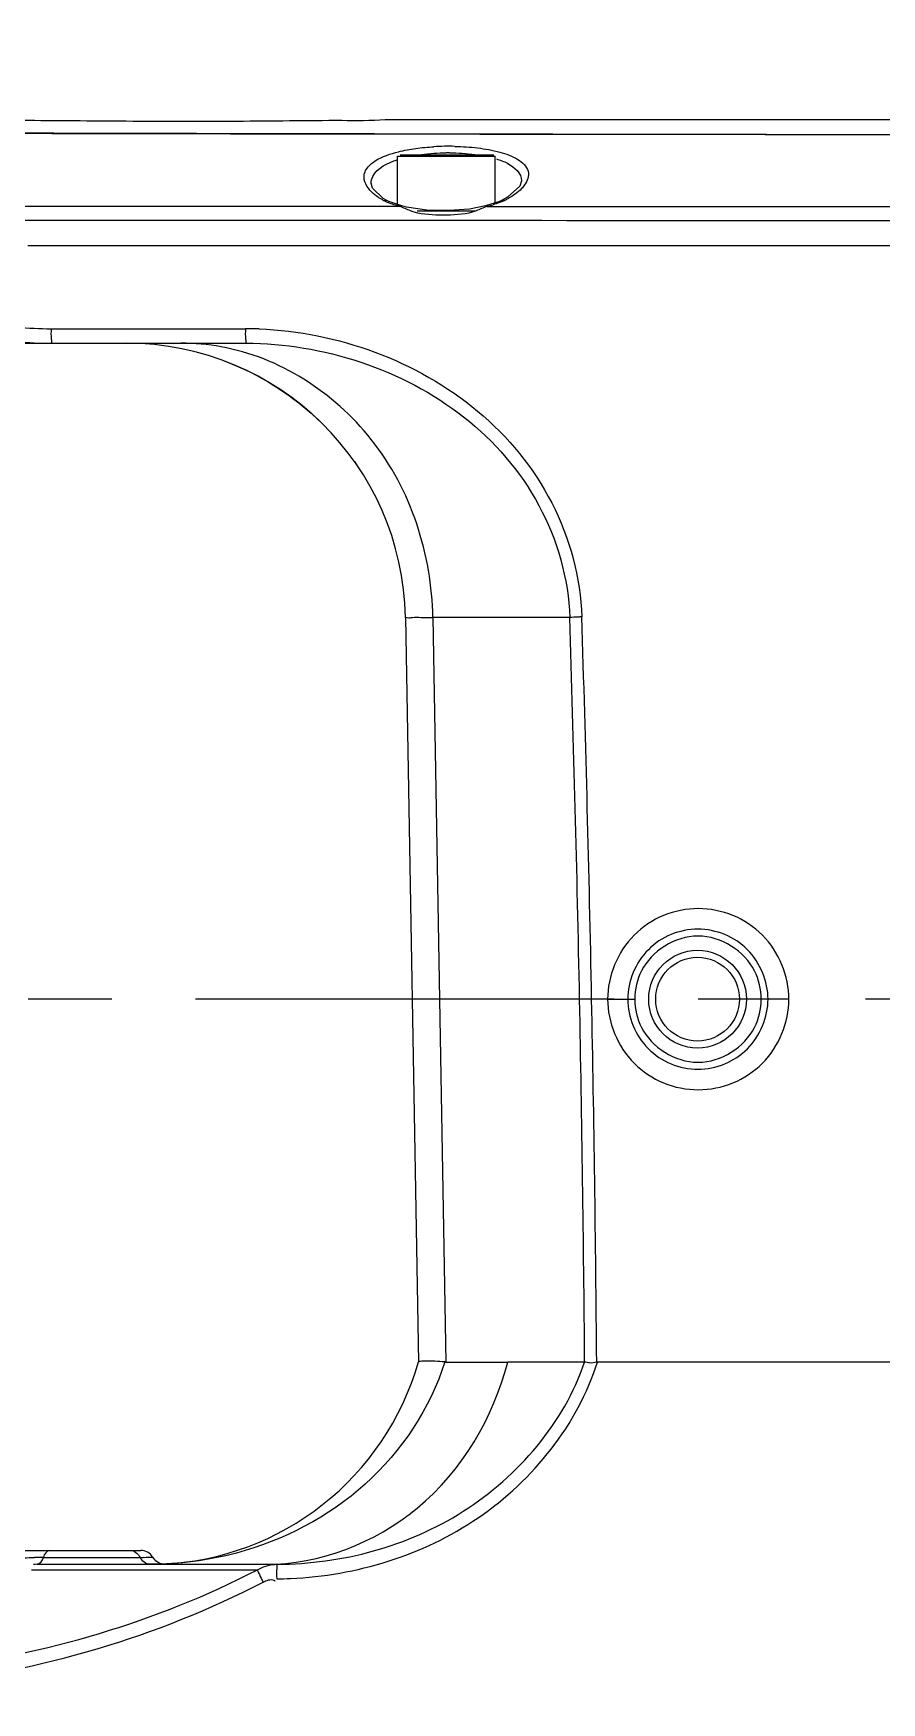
# Model space of a CAD drawing. Header units: millimetres. Extents: x 4086 to 8300, y 123 to 1549.
# Drawn here: x 7621.5 to 7636.7, y 628.62 to 658.52 of the extents above; entities that cross this region are included whole.
import ezdxf

# ---------------------------------------------------------------- set-up
doc = ezdxf.new("R2010")
doc.units = ezdxf.units.MM
doc.linetypes.add('CENTER', pattern=[0.6, 0.375, -0.075, 0.075, -0.075])
for name, color, linetype in [('中心线', 7, 'Continuous'), ('外形图', 7, 'Continuous'), ('运动范围', 7, 'Continuous')]:
    doc.layers.add(name, color=color, linetype=linetype)

msp = doc.modelspace()

# ---------------------------------------------------------------- linework, layer by layer
at = {"layer": '中心线', "linetype": 'CENTER', "ltscale": 20}
msp.add_line((7979.909, 641.2169), (7475.7605, 641.2169), dxfattribs=at)
at = {"layer": '外形图'}
for p, q in [((7625.1503, 656.9418), (7623.4003, 656.9418)), ((7628.0253, 655.4294), (7628.0253, 656.3169)), ((7628.0253, 656.3169), (7629.7753, 656.3169)), ((7628.0716, 656.3419), (7629.7503, 656.3419)), ((7629.7753, 655.4834), (7629.7753, 656.3169)), ((7627.5773, 655.7457), (7627.5531, 655.8318)), ((7627.5532, 655.8249), (7627.5531, 655.831)), ((7630.2483, 655.8748), (7630.2483, 655.8711)), ((7627.7697, 655.5619), (7627.5773, 655.7457)), ((7627.8349, 655.5235), (7627.7697, 655.5619)), ((7627.7735, 655.5262), (7627.8349, 655.5235)), ((7627.8854, 655.4988), (7627.8367, 655.5225)), ((7628.101, 655.4294), (7627.8854, 655.4988)), ((7629.8496, 655.5066), (7629.6028, 655.4295)), ((7629.8892, 655.5249), (7629.8496, 655.5066)), ((7629.9436, 655.5262), (7629.8901, 655.5253)), ((7629.9945, 655.5828), (7629.8908, 655.5257)), ((7627.376, 655.1691), (7627.5603, 655.1691)), ((7627.5602, 655.4198), (7627.6352, 655.4198)), ((7627.5603, 655.1691), (7627.6352, 655.1691)), ((7627.6352, 655.4198), (7627.8367, 655.4198)), ((7627.6352, 655.1691), (7628.0252, 655.169)), ((7627.8367, 655.4198), (7628.0253, 655.4198)), ((7628.0252, 655.169), (7628.1008, 655.169)), ((7628.0253, 655.4198), (7628.0699, 655.4198)), ((7628.1007, 655.4294), (7628.101, 655.4294)), ((7628.1008, 655.169), (7628.8466, 655.169)), ((7628.3793, 655.3419), (7629.4288, 655.3419)), ((7628.8466, 655.169), (7629.6025, 655.1689)), ((7629.6026, 655.4295), (7629.3156, 655.3659)), ((7629.6025, 655.1689), (7629.775, 655.1689)), ((7629.6028, 655.4295), (7629.6026, 655.4295)), ((7629.6281, 655.4197), (7629.6028, 655.4295)), ((7629.628, 655.4185), (7629.8891, 655.4185)), ((7629.775, 655.1689), (7630.1636, 655.1689)), ((7629.8891, 655.4185), (7630.1638, 655.4185)), ((7621.4021, 654.7169), (7623.4002, 654.7169)), ((7623.4002, 654.7169), (7625.1502, 654.7169)), ((7625.1502, 654.7169), (7627.1482, 654.7169)), ((7627.1482, 654.7169), (7661.587, 654.7169)), ((7621.8197, 653.2276), (7624.1294, 653.2276)), ((7624.1294, 653.2276), (7625.3005, 653.2276)), ((7618.7888, 652.9668), (7625.3119, 652.9668)), ((7624.9301, 652.6461), (7625.0127, 652.6141)), ((7627.2561, 650.8457), (7627.266, 650.8317)), ((7627.266, 650.8317), (7627.2991, 650.7839)), ((7628.1675, 648.054), (7628.4003, 634.7169)), ((7628.6582, 648.054), (7628.891, 634.7169)), ((7631.111, 648.054), (7628.6582, 648.054)), ((7631.5033, 641.2169), (7631.2872, 641.2125)), ((7631.7892, 641.2169), (7631.5033, 641.2169)), ((7631.7892, 641.2169), (7632.2752, 641.2169)), ((7635.0378, 641.2169), (7634.5416, 641.2168)), ((7628.891, 634.7169), (7630.0002, 634.7169)), ((7631.378, 634.7169), (7630.0002, 634.7169)), ((7668.7098, 634.7169), (7631.5941, 634.7169)), ((7621.2871, 631.3429), (7623.4253, 631.3429)), ((7621.4687, 630.9949), (7625.5162, 630.9949)), ((7621.5685, 631.0929), (7625.8023, 631.0929)), ((7621.6819, 631.2179), (7623.4145, 631.2179)), ((7623.6378, 631.2215), (7623.6397, 631.2215)), ((7625.8023, 631.0929), (7625.8711, 631.0929))]:
    msp.add_line(p, q, dxfattribs=at)
for points in [[(7630.2483, 655.8749), (7630.2167, 655.7808), (7629.9945, 655.5828)], [(7628.5493, 655.349), (7628.1885, 655.4072), (7628.1007, 655.4294)], [(7629.3156, 655.3659), (7628.9438, 655.3433), (7628.5493, 655.349)], [(7625.0127, 652.6141), (7625.1379, 652.5624), (7625.2598, 652.5083), (7625.3779, 652.452), (7625.492, 652.394), (7625.602, 652.3345), (7625.7078, 652.2738), (7625.8094, 652.2122), (7625.9069, 652.15), (7626.0003, 652.0874), (7626.0896, 652.0246), (7626.175, 651.9617), (7626.2564, 651.8991), (7626.3341, 651.8368), (7626.4081, 651.7751), (7626.4786, 651.714), (7626.5456, 651.6537), (7626.6092, 651.5944), (7626.6696, 651.5362), (7626.7267, 651.4792)], [(7628.891, 634.7169), (7628.8816, 634.717), (7628.8723, 634.7176)]]:
    msp.add_lwpolyline(points, dxfattribs=at)
for radius in [0.875, 0.75]:
    msp.add_circle((7633.4003, 641.2169), radius, dxfattribs=at)
for centre, radius, start, end in [((7663.9726, 20025.9109), 19369.2232, 269.86413217, 269.98495875), ((7628.9448, 651.8357), 4.6598, 88.67217, 93.26896), ((7628.9423, 652.4315), 3.9467, 89.80347, 90.64549), ((7628.2224, 656.3744), 0.9601, 245.54995, 247.63194), ((7629.2512, 656.9119), 1.549, 296.55099, 299.26459), ((7629.2065, 657.2774), 1.9049, 282.78703, 286.23602), ((7621.8332, 660.1835), 7.2167, 260.00553, 269.99282), ((7621.8204, 660.294), 7.0664, 260.15139, 269.99374), ((7625.3001, 646.4844), 6.7432, 87.88452, 89.99627), ((7623.1683, 647.9668), 5, 1, 90), ((7624.1484, 648.8804), 4.0864, 79.90037, 89.98291), ((7064.7262, 630.047), 566.671, 1.129011, 1.820987), ((7064.0682, 630.0408), 567.5451, 1.128338, 1.819873), ((7064.9993, 630.0518), 566.3979, 0.471915, 1.12907), ((7064.3063, 630.0447), 567.307, 0.471733, 1.128416), ((7623.5934, 636.0929), 5, 272.34122, 344.03247), ((7623.4253, 631.0929), 0.25, 30.95209, 90), ((7621.57, 627.1118), 3.9812, 90.02186, 90.96061), ((7621.7232, 623.0835), 8.1347, 90.66837, 91.4136), ((7621.6829, 626.1942), 5.0238, 90.01105, 90.62238), ((7623.4145, 638.2869), 7.0689, 269.99994, 270.59734), ((7623.4147, 638.2989), 7.081, 270.59539, 271.80621), ((7623.8541, 631.3501), 0.25, 210.95209, 273.14644), ((7625.8764, 630.3814), 0.7116, 90.42971, 93.7921), ((7629.2574, 632.6662), 4.1007, 206.35956, 207.46927), ((7625.8172, 637.6167), 6.7833, 270.37514, 272.47526)]:
    msp.add_arc(centre, radius, start, end, dxfattribs=at)
for points, knots in [([(7623.4003, 656.9418), (7622.7741, 656.9418), (7621.8894, 656.9574), (7621.0038, 656.9539), (7620.7453, 656.9669)], [0, 0, 0, 0, 0.7075522, 1, 1, 1, 1]), ([(7627.8053, 656.9669), (7627.5471, 656.9492), (7626.6609, 656.9631), (7625.7765, 656.9418), (7625.1503, 656.9418)], [0, 0, 0, 0, 0.292441, 1, 1, 1, 1]), ([(7627.5368, 656.1655), (7627.5643, 656.1911), (7627.7154, 656.3022), (7627.8975, 656.3616), (7628.0419, 656.3975)], [0, 0, 0, 0, 0.2018325, 1, 1, 1, 1]), ([(7627.5529, 655.8318), (7627.5532, 655.8741), (7627.6141, 656.0958), (7627.8554, 656.1988), (7628.0242, 656.2538)], [0, 0, 0, 0, 0.1923447, 1, 1, 1, 1]), ([(7629.7993, 656.2681), (7629.8658, 656.2475), (7630.0523, 656.1832), (7630.2488, 656.0103), (7630.2485, 655.8749)], [0, 0, 0, 0, 0.3396103, 1, 1, 1, 1]), ([(7630.1831, 656.2592), (7630.2623, 656.2102), (7630.4176, 656.0707), (7630.352, 655.8704), (7630.3026, 655.8025)], [0, 0, 0, 0, 0.525903, 1, 1, 1, 1]), ([(7627.682, 655.5816), (7627.639, 655.6105), (7627.5119, 655.706), (7627.4112, 655.8752), (7627.4297, 655.9844)], [0, 0, 0, 0, 0.3187817, 1, 1, 1, 1]), ([(7630.3026, 655.8025), (7630.2944, 655.7912), (7630.2766, 655.7687), (7630.2572, 655.7475), (7630.2469, 655.737)], [0, 0, 0, 0, 0.4855598, 1, 1, 1, 1]), ([(7627.7735, 655.5262), (7627.7575, 655.5349), (7627.7266, 655.5527), (7627.6965, 655.5719), (7627.682, 655.5816)], [0, 0, 0, 0, 0.5107174, 1, 1, 1, 1]), ([(7627.825, 655.5005), (7627.8161, 655.5045), (7627.7988, 655.5128), (7627.7817, 655.5216), (7627.7735, 655.5262)], [0, 0, 0, 0, 0.5091933, 1, 1, 1, 1]), ([(7630.1638, 655.4185), (7633.4946, 655.4185), (7639.4665, 655.4152), (7647.2666, 655.4269), (7653.5083, 655.3993), (7657.1166, 655.4623), (7658.8881, 655.3378)], [0, 0, 0, 0, 0.3478694, 0.6237322, 0.8145253, 1, 1, 1, 1]), ([(7628.0699, 655.4198), (7628.0747, 655.4236), (7628.0845, 655.4299), (7628.096, 655.4337), (7628.1015, 655.4339)], [0, 0, 0, 0, 0.526836, 1, 1, 1, 1]), ([(7628.3242, 655.3164), (7628.3128, 655.3198), (7628.2902, 655.3272), (7628.2679, 655.3354), (7628.2568, 655.3396)], [0, 0, 0, 0, 0.5019943, 1, 1, 1, 1]), ([(7629.3655, 655.3167), (7629.1979, 655.2669), (7628.8446, 655.2588), (7628.4909, 655.2661), (7628.3242, 655.3164)], [0, 0, 0, 0, 0.5010135, 1, 1, 1, 1]), ([(7629.4334, 655.3396), (7629.4222, 655.3355), (7629.3997, 655.3274), (7629.3769, 655.3201), (7629.3655, 655.3167)], [0, 0, 0, 0, 0.4987822, 1, 1, 1, 1]), ([(7630.1636, 655.1689), (7634.9469, 655.1686), (7644.5144, 655.1485), (7654.0843, 655.203), (7658.8676, 655.0844)], [0, 0, 0, 0, 0.4999262, 1, 1, 1, 1]), ([(7621.8197, 653.2276), (7621.8195, 653.1664), (7621.8141, 653.0752), (7621.8304, 653.0074), (7621.8253, 652.9668), (7621.8322, 652.9668)], [0, 0, 0, 0, 0.7017241, 0.9201087, 1, 1, 1, 1]), ([(7625.3005, 653.2276), (7625.3004, 653.1664), (7625.2944, 653.075), (7625.3111, 653.0076), (7625.305, 652.9668), (7625.3119, 652.9668)], [0, 0, 0, 0, 0.7020857, 0.920482, 1, 1, 1, 1]), ([(7625.549, 653.223), (7626.9411, 653.1716), (7629.1062, 652.3941), (7630.9201, 650.1832), (7631.3047, 648.7682), (7631.3271, 648.0646)], [0, 0, 0, 0, 0.4972003, 0.7487525, 1, 1, 1, 1]), ([(7628.6582, 648.054), (7628.6405, 649.1785), (7627.9299, 651.423), (7625.9027, 652.7185), (7624.865, 652.9034)], [0, 0, 0, 0, 0.5161903, 1, 1, 1, 1]), ([(7625.3119, 652.9668), (7626.6837, 652.9667), (7628.8444, 652.272), (7630.6911, 650.1413), (7631.0884, 648.7472), (7631.111, 648.054)], [0, 0, 0, 0, 0.4970841, 0.7486738, 1, 1, 1, 1]), ([(7628.1675, 648.054), (7628.1673, 648.0644), (7628.2343, 648.0432), (7628.3024, 648.0646), (7628.4698, 648.0517), (7628.5873, 648.0547), (7628.6582, 648.054)], [0, 0, 0, 0, 0.0635072, 0.2531311, 0.5665955, 1, 1, 1, 1]), ([(7631.3271, 648.0646), (7631.305, 648.0638), (7631.2329, 648.0611), (7631.1608, 648.0583), (7631.111, 648.054)], [0, 0, 0, 0, 0.3068025, 1, 1, 1, 1]), ([(7635.0378, 641.2169), (7635.0376, 641.6311), (7634.6857, 642.4939), (7633.4136, 643.0123), (7632.1413, 642.4941), (7631.7892, 641.6312), (7631.7892, 641.2169)], [0, 0, 0, 0, 0.2500243, 0.4999704, 0.7499363, 1, 1, 1, 1]), ([(7634.6626, 641.2169), (7634.6625, 641.5369), (7634.3896, 642.2036), (7633.4063, 642.6034), (7632.4228, 642.2038), (7632.1502, 641.5369), (7632.1502, 641.2169)], [0, 0, 0, 0, 0.2499748, 0.4999999, 0.7500189, 1, 1, 1, 1]), ([(7634.4217, 641.7224), (7634.2436, 642.0768), (7633.4088, 642.6155), (7632.5735, 642.0774), (7632.3953, 641.7231)], [0, 0, 0, 0, 0.5000293, 1, 1, 1, 1]), ([(7631.7892, 641.2169), (7631.7893, 640.8026), (7632.1413, 639.9397), (7633.4135, 639.4214), (7634.6857, 639.9397), (7635.0377, 640.8026), (7635.0378, 641.2169)], [0, 0, 0, 0, 0.250035, 0.4999989, 0.7499467, 1, 1, 1, 1]), ([(7632.1502, 641.2169), (7632.1503, 640.8968), (7632.4228, 640.2299), (7633.4063, 639.8303), (7634.3896, 640.23), (7634.6625, 640.8968), (7634.6626, 641.2169)], [0, 0, 0, 0, 0.2499805, 0.4999972, 0.7500242, 1, 1, 1, 1]), ([(7632.3952, 640.7108), (7632.5733, 640.3566), (7633.4084, 639.8183), (7634.2432, 640.3566), (7634.4215, 640.7108)], [0, 0, 0, 0, 0.4999732, 1, 1, 1, 1]), ([(7628.8723, 634.7175), (7628.6114, 633.8874), (7627.593, 632.3546), (7625.9822, 631.5206), (7625.1394, 631.2952)], [0, 0, 0, 0, 0.4993298, 1, 1, 1, 1]), ([(7625.6651, 631.0929), (7626.6302, 631.0929), (7628.6676, 631.8724), (7629.7437, 633.7235), (7630.0002, 634.7169)], [0, 0, 0, 0, 0.4847474, 1, 1, 1, 1]), ([(7625.8711, 631.0929), (7627.0262, 631.1004), (7629.3766, 631.7155), (7631.0097, 633.6286), (7631.375, 634.7169)], [0, 0, 0, 0, 0.5015835, 1, 1, 1, 1]), ([(7626.1101, 630.8397), (7627.2868, 630.8907), (7629.6592, 631.6039), (7631.2562, 633.5999), (7631.6067, 634.7169)], [0, 0, 0, 0, 0.5015176, 1, 1, 1, 1]), ([(7628.8723, 634.7176), (7628.7564, 634.7254), (7628.5978, 634.7404), (7628.4601, 634.7293), (7628.4037, 634.7289), (7628.4005, 634.7176)], [0, 0, 0, 0, 0.7346393, 0.9256773, 1, 1, 1, 1]), ([(7631.5941, 634.7155), (7631.5523, 634.706), (7631.4781, 634.6859), (7631.408, 634.7164), (7631.378, 634.7164)], [0, 0, 0, 0, 0.5884527, 1, 1, 1, 1]), ([(7625.5162, 630.9949), (7625.5185, 630.9872), (7625.5382, 630.9363), (7625.5624, 630.8873), (7625.5831, 630.8455)], [0, 0, 0, 0, 0.1453912, 1, 1, 1, 1]), ([(7625.8711, 631.0929), (7625.8642, 631.0922), (7625.8706, 631.0532), (7625.8545, 630.9841), (7625.8611, 630.8944), (7625.8616, 630.8335)], [0, 0, 0, 0, 0.079615, 0.2970848, 1, 1, 1, 1]), ([(7625.8123, 630.8074), (7625.8159, 630.8055), (7625.8231, 630.8015), (7625.8301, 630.7969), (7625.8335, 630.7944)], [0, 0, 0, 0, 0.4862411, 1, 1, 1, 1])]:
    msp.add_open_spline(points, degree=3, knots=knots, dxfattribs=at)
for points in [[(7658.8878, 656.9668), (7648.527, 656.9715), (7638.1662, 656.9669), (7627.8053, 656.9669)], [(7658.8878, 656.6787), (7645.2584, 656.6993), (7631.629, 656.6973), (7617.9997, 656.7282)], [(7628.0419, 656.3975), (7628.1439, 656.423), (7628.2476, 656.4418), (7628.3517, 656.4563)], [(7628.3517, 656.4563), (7628.4603, 656.4714), (7628.5696, 656.4816), (7628.6791, 656.4879)], [(7628.4551, 656.3473), (7628.6018, 656.3667), (7628.75, 656.3763), (7628.8979, 656.378)], [(7628.9559, 656.3782), (7629.1082, 656.3777), (7629.2609, 656.3687), (7629.412, 656.349)], [(7629.0528, 656.4942), (7629.1886, 656.4911), (7629.3246, 656.4822), (7629.4595, 656.4659)], [(7629.4595, 656.4659), (7629.5933, 656.4498), (7629.7268, 656.4268), (7629.8568, 656.3914)], [(7629.8568, 656.3914), (7629.9701, 656.3606), (7630.0833, 656.3209), (7630.1831, 656.2592)], [(7627.4297, 655.9844), (7627.4413, 656.0536), (7627.4853, 656.1178), (7627.5368, 656.1655)], [(7628.0699, 655.4198), (7627.9976, 655.437), (7627.9258, 655.4583), (7627.8571, 655.4866)], [(7629.9436, 655.5262), (7629.8784, 655.4936), (7629.8091, 655.4689), (7629.7391, 655.4484)], [(7630.2469, 655.737), (7630.1778, 655.6662), (7630.0946, 655.6089), (7630.0084, 655.5606)], [(7610.5154, 655.1708), (7616.1356, 655.1696), (7621.7558, 655.1694), (7627.376, 655.1691)], [(7610.528, 655.4242), (7616.2054, 655.4207), (7621.8828, 655.4202), (7627.5602, 655.4198)], [(7628.2568, 655.3396), (7628.1935, 655.3638), (7628.1325, 655.3938), (7628.0699, 655.4198)], [(7629.6281, 655.4197), (7629.5627, 655.3943), (7629.4991, 655.3641), (7629.4334, 655.3396)], [(7632.3953, 641.7231), (7632.3174, 641.5682), (7632.2752, 641.3903), (7632.2752, 641.2169)], [(7634.5416, 641.2168), (7634.5416, 641.3901), (7634.4995, 641.5677), (7634.4217, 641.7224)], [(7632.2752, 641.2169), (7632.2752, 641.0435), (7632.3173, 640.8657), (7632.3952, 640.7108)], [(7634.4215, 640.7108), (7634.4994, 640.8657), (7634.5416, 641.0435), (7634.5416, 641.2168)], [(7621.7953, 631.3429), (7621.7391, 631.3429), (7621.6982, 631.2718), (7621.6819, 631.2179)], [(7623.2357, 631.3429), (7623.3084, 631.3429), (7623.3832, 631.2836), (7623.4145, 631.2179)], [(7625.1394, 631.2952), (7624.6373, 631.161), (7624.1131, 631.0934), (7623.5934, 631.0929)], [(7619.695, 629.227), (7621.708, 629.473), (7623.714, 630.0652), (7625.5162, 630.9949)], [(7621.3303, 631.2114), (7621.3944, 631.2123), (7621.4584, 631.2142), (7621.5225, 631.2157)], [(7621.5685, 631.0929), (7621.6248, 631.0929), (7621.6656, 631.1641), (7621.6819, 631.2179)], [(7623.5934, 631.0929), (7623.5207, 631.0929), (7623.4459, 631.1523), (7623.4145, 631.2179)], [(7625.5162, 630.9949), (7625.6102, 631.0505), (7625.7204, 631.0842), (7625.8293, 631.0914)], [(7619.505, 628.9443), (7621.6193, 629.18), (7623.7311, 629.794), (7625.619, 630.7747)], [(7625.619, 630.7747), (7625.677, 630.8048), (7625.7541, 630.837), (7625.8123, 630.8074)]]:
    msp.add_open_spline(points, degree=3, dxfattribs=at)
at = {"layer": '运动范围'}
msp.add_arc((7727.9003, 641.2169), 227.975, 10, 349.993572, dxfattribs=at)

doc.saveas('drawing.dxf')
